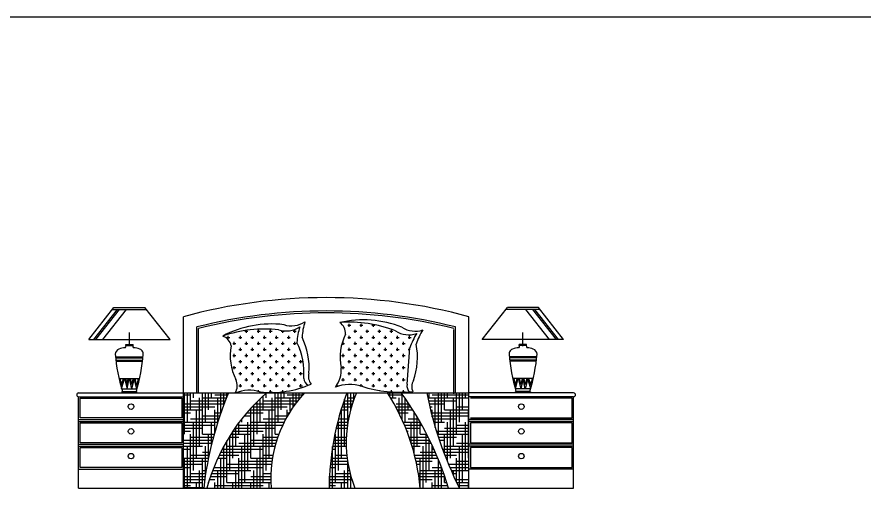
# Model space of a CAD drawing. Header units: millimetres. Extents: x 6388 to 59789, y -18725 to 8137.
# Drawn here: x 41991 to 46441, y -4990 to -2515 of the extents above; entities that cross this region are included whole.
import ezdxf

# ---------------------------------------------------------------- set-up
doc = ezdxf.new("R2010")
doc.units = ezdxf.units.MM
doc.layers.add('www.cad-blocks.net', color=7, linetype='Continuous')

# ---------------------------------------------------------------- blocks, each defined once
blk = doc.blocks.new('A$C43E60BF3')
for p, q in [((62.9, 780.3), (195.2, 948.4)), ((90.2, 780.3), (214.6, 938.4)), ((99.7, 780.3), (224.1, 938.4)), ((137.5, 780.3), (261.9, 938.4)), ((187.3, 938.4), (365.5, 938.4)), ((195.2, 948.4), (357.6, 948.4)), ((489.9, 780.3), (357.6, 948.4)), ((2130.1, 780.3), (2262.4, 948.4)), ((2432.7, 938.4), (2254.5, 938.4)), ((2424.8, 948.4), (2262.4, 948.4)), ((2482.5, 780.3), (2358.1, 938.4)), ((2520.3, 780.3), (2395.9, 938.4)), ((2529.8, 780.3), (2405.4, 938.4)), ((2557.1, 780.3), (2424.8, 948.4)), ((560, 500), (560, 900)), ((2060, 500), (2060, 900)), ((630, 500), (630, 845.9)), ((1423, 854.9), (1438.9, 854.9)), ((1430.9, 847), (1430.9, 862.9)), ((1486.5, 854.9), (1502.4, 854.9)), ((1494.4, 847), (1494.4, 862.9)), ((1550, 854.9), (1565.9, 854.9)), ((1557.9, 847), (1557.9, 858.9)), ((1990, 500), (1990, 845.9)), ((276.4, 744.7), (276.4, 817.3)), ((640, 500), (640, 838.1)), ((827.7, 815.2), (827.7, 816)), ((883.3, 823.2), (899.1, 823.2)), ((891.2, 815.2), (891.2, 828.2)), ((946.8, 823.2), (962.6, 823.2)), ((954.7, 815.2), (954.7, 831.1)), ((1010.3, 823.2), (1026.1, 823.2)), ((1018.2, 815.2), (1018.2, 831.1)), ((1073.8, 823.2), (1089.6, 823.2)), ((1081.7, 815.2), (1081.7, 826.4)), ((1137.3, 823.2), (1153.1, 823.2)), ((1145.2, 815.2), (1145.2, 831.1)), ((1454.8, 823.2), (1470.6, 823.2)), ((1462.7, 815.2), (1462.7, 831.1)), ((1518.3, 823.2), (1534.1, 823.2)), ((1526.2, 815.2), (1526.2, 831.1)), ((1581.8, 823.2), (1597.6, 823.2)), ((1589.7, 815.2), (1589.7, 831.1)), ((1645.3, 823.2), (1661.1, 823.2)), ((1653.2, 815.2), (1653.2, 831.1)), ((1980, 494.6), (1980, 832.7)), ((2343.6, 744.7), (2343.6, 817.3)), ((62.9, 780.3), (489.9, 780.3)), ((788, 791.4), (803.9, 791.4)), ((795.9, 783.5), (795.9, 799.4)), ((819.8, 759.7), (835.6, 759.7)), ((827.7, 751.7), (827.7, 767.6)), ((851.5, 791.4), (867.4, 791.4)), ((859.4, 783.5), (859.4, 799.4)), ((883.3, 759.7), (899.1, 759.7)), ((891.2, 751.7), (891.2, 767.6)), ((915, 791.4), (930.9, 791.4)), ((922.9, 783.5), (922.9, 799.4)), ((946.8, 759.7), (962.6, 759.7)), ((954.7, 751.7), (954.7, 767.6)), ((978.5, 791.4), (994.4, 791.4)), ((986.4, 783.5), (986.4, 799.4)), ((1010.3, 759.7), (1026.1, 759.7)), ((1018.2, 751.7), (1018.2, 767.6)), ((1042, 791.4), (1057.9, 791.4)), ((1049.9, 783.5), (1049.9, 799.4)), ((1073.8, 759.7), (1089.6, 759.7)), ((1081.7, 751.7), (1081.7, 767.6)), ((1105.5, 791.4), (1121.4, 791.4)), ((1113.4, 783.5), (1113.4, 799.4)), ((1137.3, 759.7), (1153.1, 759.7)), ((1145.2, 751.7), (1145.2, 767.6)), ((1393.3, 759.7), (1407.1, 759.7)), ((1399.2, 751.7), (1399.2, 767.6)), ((1423, 791.4), (1438.9, 791.4)), ((1430.9, 783.5), (1430.9, 799.4)), ((1454.8, 759.7), (1470.6, 759.7)), ((1462.7, 751.7), (1462.7, 767.6)), ((1486.5, 791.4), (1502.4, 791.4)), ((1494.4, 783.5), (1494.4, 799.4)), ((1518.3, 759.7), (1534.1, 759.7)), ((1526.2, 751.7), (1526.2, 767.6)), ((1550, 791.4), (1565.9, 791.4)), ((1557.9, 783.5), (1557.9, 799.4)), ((1581.8, 759.7), (1597.6, 759.7)), ((1589.7, 751.7), (1589.7, 767.6)), ((1613.5, 791.4), (1629.4, 791.4)), ((1621.4, 783.5), (1621.4, 799.4)), ((1645.3, 759.7), (1661.1, 759.7)), ((1653.2, 751.7), (1653.2, 767.6)), ((1677, 791.4), (1692.9, 791.4)), ((1684.9, 783.5), (1684.9, 799.4)), ((1708.8, 759.7), (1724.6, 759.7)), ((1716.7, 751.7), (1716.7, 767.6)), ((1740.5, 791.4), (1756.4, 791.4)), ((1748.4, 783.5), (1748.4, 799.4)), ((2557.1, 780.3), (2130.1, 780.3)), ((257.2, 753.5), (295.6, 753.5)), ((257.2, 748.5), (257.2, 753.5)), ((257.2, 748.5), (295.6, 748.5)), ((257.2, 748.5), (258.9, 748.5)), ((293.9, 748.5), (295.6, 748.5)), ((295.6, 748.5), (295.6, 753.5)), ((851.5, 727.9), (867.4, 727.9)), ((859.4, 720), (859.4, 735.9)), ((915, 727.9), (930.9, 727.9)), ((922.9, 720), (922.9, 735.9)), ((978.5, 727.9), (994.4, 727.9)), ((986.4, 720), (986.4, 735.9)), ((1042, 727.9), (1057.9, 727.9)), ((1049.9, 720), (1049.9, 735.9)), ((1105.5, 727.9), (1121.4, 727.9)), ((1113.4, 720), (1113.4, 735.9)), ((1169, 727.9), (1172.1, 727.9)), ((1423, 727.9), (1438.9, 727.9)), ((1430.9, 720), (1430.9, 735.9)), ((1486.5, 727.9), (1502.4, 727.9)), ((1494.4, 720), (1494.4, 735.9)), ((1550, 727.9), (1565.9, 727.9)), ((1557.9, 720), (1557.9, 735.9)), ((1613.5, 727.9), (1629.4, 727.9)), ((1621.4, 720), (1621.4, 735.9)), ((1677, 727.9), (1692.9, 727.9)), ((1684.9, 720), (1684.9, 735.9)), ((1735.9, 545), (1750, 736.9)), ((1740.5, 727.9), (1749.3, 727.9)), ((1748.4, 720), (1748.4, 735.9)), ((2324.4, 748.5), (2324.4, 753.5)), ((2362.8, 753.5), (2324.4, 753.5)), ((2326.1, 748.5), (2324.4, 748.5)), ((2362.8, 748.5), (2324.4, 748.5)), ((2362.8, 748.5), (2361.1, 748.5)), ((2362.8, 748.5), (2362.8, 753.5)), ((203.6, 689.4), (347.8, 689.4)), ((204.1, 684.4), (347.3, 684.4)), ((205.4, 671.8), (345.8, 671.8)), ((819.8, 696.2), (835.6, 696.2)), ((827.7, 688.2), (827.7, 704.1)), ((859.4, 656.5), (859.4, 672.4)), ((883.3, 696.2), (899.1, 696.2)), ((891.2, 688.2), (891.2, 704.1)), ((922.9, 656.5), (922.9, 672.4)), ((946.8, 696.2), (962.6, 696.2)), ((954.7, 688.2), (954.7, 704.1)), ((986.4, 656.5), (986.4, 672.4)), ((1010.3, 696.2), (1026.1, 696.2)), ((1018.2, 688.2), (1018.2, 704.1)), ((1049.9, 656.5), (1049.9, 672.4)), ((1073.8, 696.2), (1089.6, 696.2)), ((1081.7, 688.2), (1081.7, 704.1)), ((1113.4, 656.5), (1113.4, 672.4)), ((1137.3, 696.2), (1153.1, 696.2)), ((1145.2, 688.2), (1145.2, 704.1)), ((1176.9, 656.5), (1176.9, 672.4)), ((1391.3, 696.2), (1407.1, 696.2)), ((1399.2, 688.2), (1399.2, 704.1)), ((1430.9, 656.5), (1430.9, 672.4)), ((1454.8, 696.2), (1470.6, 696.2)), ((1462.7, 688.2), (1462.7, 704.1)), ((1494.4, 656.5), (1494.4, 672.4)), ((1518.3, 696.2), (1534.1, 696.2)), ((1526.2, 688.2), (1526.2, 704.1)), ((1557.9, 656.5), (1557.9, 672.4)), ((1581.8, 696.2), (1597.6, 696.2)), ((1589.7, 688.2), (1589.7, 704.1)), ((1621.4, 656.5), (1621.4, 672.4)), ((1645.3, 696.2), (1661.1, 696.2)), ((1653.2, 688.2), (1653.2, 704.1)), ((1684.9, 656.5), (1684.9, 672.4)), ((1708.8, 696.2), (1724.6, 696.2)), ((1716.7, 688.2), (1716.7, 704.1)), ((2416.4, 689.4), (2272.2, 689.4)), ((2415.9, 684.4), (2272.7, 684.4)), ((2414.6, 671.8), (2274.2, 671.8)), ((206, 666.8), (345.2, 666.8)), ((819.8, 632.7), (835.6, 632.7)), ((827.7, 624.7), (827.7, 640.6)), ((851.5, 664.4), (867.4, 664.4)), ((883.3, 632.7), (899.1, 632.7)), ((891.2, 624.7), (891.2, 640.6)), ((915, 664.4), (930.9, 664.4)), ((946.8, 632.7), (962.6, 632.7)), ((954.7, 624.7), (954.7, 640.6)), ((978.5, 664.4), (994.4, 664.4)), ((1010.3, 632.7), (1026.1, 632.7)), ((1018.2, 624.7), (1018.2, 640.6)), ((1042, 664.4), (1057.9, 664.4)), ((1073.8, 632.7), (1089.6, 632.7)), ((1081.7, 624.7), (1081.7, 640.6)), ((1105.5, 664.4), (1121.4, 664.4)), ((1137.3, 632.7), (1153.1, 632.7)), ((1145.2, 624.7), (1145.2, 640.6)), ((1169, 664.4), (1184.9, 664.4)), ((1391.3, 632.7), (1407.1, 632.7)), ((1399.2, 624.7), (1399.2, 640.6)), ((1423, 664.4), (1438.9, 664.4)), ((1454.8, 632.7), (1470.6, 632.7)), ((1462.7, 624.7), (1462.7, 640.6)), ((1486.5, 664.4), (1502.4, 664.4)), ((1518.3, 632.7), (1534.1, 632.7)), ((1526.2, 624.7), (1526.2, 640.6)), ((1550, 664.4), (1565.9, 664.4)), ((1581.8, 632.7), (1597.6, 632.7)), ((1589.7, 624.7), (1589.7, 640.6)), ((1613.5, 664.4), (1629.4, 664.4)), ((1645.3, 632.7), (1661.1, 632.7)), ((1653.2, 624.7), (1653.2, 640.6)), ((1677, 664.4), (1692.9, 664.4)), ((1708.8, 632.7), (1724.6, 632.7)), ((1716.7, 624.7), (1716.7, 640.6)), ((1740.5, 664.4), (1744.7, 664.4)), ((2414, 666.8), (2274.8, 666.8)), ((851.5, 600.9), (867.4, 600.9)), ((859.4, 593), (859.4, 608.9)), ((915, 600.9), (930.9, 600.9)), ((922.9, 593), (922.9, 608.9)), ((978.5, 600.9), (994.4, 600.9)), ((986.4, 593), (986.4, 608.9)), ((1042, 600.9), (1057.9, 600.9)), ((1049.9, 593), (1049.9, 608.9)), ((1105.5, 600.9), (1121.4, 600.9)), ((1113.4, 593), (1113.4, 608.9)), ((1169, 600.9), (1184.9, 600.9)), ((1176.9, 593), (1176.9, 608.9)), ((1423, 600.9), (1438.9, 600.9)), ((1430.9, 593), (1430.9, 608.9)), ((1486.5, 600.9), (1502.4, 600.9)), ((1494.4, 593), (1494.4, 608.9)), ((1550, 600.9), (1565.9, 600.9)), ((1557.9, 593), (1557.9, 608.9)), ((1613.5, 600.9), (1629.4, 600.9)), ((1621.4, 593), (1621.4, 608.9)), ((1677, 600.9), (1692.9, 600.9)), ((1684.9, 593), (1684.9, 608.9)), ((221.6, 576), (330, 576)), ((235.6, 540.1), (245.3, 576)), ((235.6, 521.3), (250.5, 576)), ((250.5, 576), (264.5, 521.3)), ((255.6, 576), (264, 543.5)), ((264, 543.5), (270.7, 576)), ((264.5, 521.3), (275.8, 576)), ((275.8, 576), (288.1, 521.3)), ((280.9, 576), (288.2, 543.5)), ((301.1, 576), (288.1, 521.3)), ((296, 576), (288.2, 543.5)), ((315.9, 521.3), (301.1, 576)), ((316.3, 539.1), (306.3, 576)), ((851.5, 537.4), (867.4, 537.4)), ((859.4, 529.5), (859.4, 545.4)), ((883.3, 569.2), (899.1, 569.2)), ((891.2, 561.2), (891.2, 577.1)), ((915, 537.4), (930.9, 537.4)), ((922.9, 529.5), (922.9, 545.4)), ((946.8, 569.2), (962.6, 569.2)), ((954.7, 561.2), (954.7, 577.1)), ((978.5, 537.4), (994.4, 537.4)), ((986.4, 529.5), (986.4, 545.4)), ((1010.3, 569.2), (1026.1, 569.2)), ((1018.2, 561.2), (1018.2, 577.1)), ((1042, 537.4), (1057.9, 537.4)), ((1049.9, 529.5), (1049.9, 545.4)), ((1073.8, 569.2), (1089.6, 569.2)), ((1081.7, 561.2), (1081.7, 577.1)), ((1105.5, 537.4), (1121.4, 537.4)), ((1113.4, 529.5), (1113.4, 545.4)), ((1137.3, 569.2), (1153.1, 569.2)), ((1145.2, 561.2), (1145.2, 577.1)), ((1169, 537.4), (1184.9, 537.4)), ((1176.9, 529.5), (1176.9, 545.4)), ((1363.6, 537.4), (1375.4, 537.4)), ((1367.4, 533.6), (1367.4, 543.4)), ((1391.3, 569.2), (1407.1, 569.2)), ((1399.2, 561.2), (1399.2, 577.1)), ((1430.9, 544.1), (1430.9, 545.4)), ((1454.8, 569.2), (1470.6, 569.2)), ((1462.7, 561.2), (1462.7, 577.1)), ((1486.5, 537.4), (1502.4, 537.4)), ((1494.4, 535.2), (1494.4, 545.4)), ((1518.3, 569.2), (1534.1, 569.2)), ((1526.2, 561.2), (1526.2, 577.1)), ((1550, 537.4), (1565.9, 537.4)), ((1557.9, 529.5), (1557.9, 545.4)), ((1581.8, 569.2), (1597.6, 569.2)), ((1589.7, 561.2), (1589.7, 577.1)), ((1613.5, 537.4), (1629.4, 537.4)), ((1621.4, 529.5), (1621.4, 545.4)), ((1645.3, 569.2), (1661.1, 569.2)), ((1653.2, 561.2), (1653.2, 577.1)), ((1677, 537.4), (1692.9, 537.4)), ((1684.9, 529.5), (1684.9, 545.4)), ((1708.8, 569.2), (1724.6, 569.2)), ((1716.7, 561.2), (1716.7, 577.1)), ((2398.4, 576), (2290, 576)), ((2303.7, 539.1), (2313.7, 576)), ((2304.1, 521.3), (2318.9, 576)), ((2318.9, 576), (2331.9, 521.3)), ((2324, 576), (2331.8, 543.5)), ((2339.1, 576), (2331.8, 543.5)), ((2344.2, 576), (2331.9, 521.3)), ((2355.5, 521.3), (2344.2, 576)), ((2356, 543.5), (2349.3, 576)), ((2369.5, 576), (2355.5, 521.3)), ((2364.4, 576), (2356, 543.5)), ((2384.4, 521.3), (2369.5, 576)), ((2384.4, 540.1), (2374.7, 576)), ((10, 500), (560, 500)), ((235.6, 521.3), (316.8, 521.3)), ((236.4, 504.8), (239.7, 507.7)), ((316.2, 504.8), (236.4, 504.8)), ((236.4, 504.8), (236.4, 500)), ((236.4, 500), (316.2, 500)), ((239.7, 507.7), (313.1, 507.7)), ((313.1, 507.7), (316.2, 504.8)), ((316.2, 500), (316.2, 504.8)), ((560, 500), (2060, 500)), ((560, 0), (560, 500)), ((560, 489.8), (597.5, 489.8)), ((565.8, 283.4), (565.8, 500)), ((581.6, 346.9), (581.6, 500)), ((597.5, 410.4), (597.5, 500)), ((613.4, 473.9), (613.4, 500)), ((661, 283.4), (661, 500)), ((676.9, 346.9), (676.9, 500)), ((692.8, 410.4), (692.8, 500)), ((708.6, 473.9), (708.6, 500)), ((724.5, 489.8), (793.1, 489.8)), ((756.3, 392.3), (756.3, 500)), ((772.1, 436.4), (772.1, 500)), ((788, 477.3), (788, 500)), ((891.2, 513.1), (891.2, 513.6)), ((954.7, 507.2), (954.7, 513.6)), ((960, 505.7), (962.6, 505.7)), ((994.4, 473.9), (994.4, 498.1)), ((1010.3, 505.7), (1026.1, 505.7)), ((1018.2, 501.6), (1018.2, 513.6)), ((1042, 283.4), (1042, 500)), ((1057.9, 346.9), (1057.9, 500)), ((1073.8, 505.7), (1083, 505.7)), ((1073.8, 410.4), (1073.8, 500)), ((1081.7, 505.5), (1081.7, 513.6)), ((1089.6, 473.9), (1089.6, 500)), ((1105.5, 489.8), (1186.6, 489.8)), ((1137.3, 427.2), (1137.3, 500)), ((1153.1, 449.1), (1153.1, 500)), ((1169, 469.2), (1169, 500)), ((1184.9, 487.9), (1184.9, 500)), ((1423, 337.9), (1423, 500)), ((1438.9, 412.5), (1438.9, 500)), ((1454.8, 462.4), (1454.8, 500)), ((1589.7, 512.5), (1589.7, 513.6)), ((1638.6, 489.8), (1711.6, 489.8)), ((1645.3, 505.7), (1661.1, 505.7)), ((1645.3, 479.2), (1645.3, 500)), ((1653.2, 504.9), (1653.2, 513.6)), ((1661.1, 473.9), (1661.1, 500)), ((1708.8, 505.7), (1724.6, 505.7)), ((1708.8, 359.9), (1708.8, 493.8)), ((1716.7, 503.3), (1716.7, 513.6)), ((1851.6, 473.9), (1851.6, 500)), ((1867.5, 489.8), (2059.8, 489.8)), ((1899.3, 283.4), (1899.3, 500)), ((1915.1, 346.9), (1915.1, 500)), ((1931, 410.4), (1931, 500)), ((1946.9, 473.9), (1946.9, 500)), ((1994.5, 283.4), (1994.5, 500)), ((2010.4, 346.9), (2010.4, 500)), ((2026.3, 410.4), (2026.3, 500)), ((2042.1, 473.9), (2042.1, 500)), ((2060, 0), (2059.8, 500)), ((2610, 500), (2060, 500)), ((2384.4, 521.3), (2303.2, 521.3)), ((2306.9, 507.7), (2303.8, 504.8)), ((2303.8, 500), (2303.8, 504.8)), ((2303.8, 504.8), (2383.6, 504.8)), ((2383.6, 500), (2303.8, 500)), ((2380.3, 507.7), (2306.9, 507.7)), ((2383.6, 504.8), (2380.3, 507.7)), ((2383.6, 504.8), (2383.6, 500)), ((10, 0), (10, 480)), ((10, 480), (560, 480)), ((18.5, 472.5), (551.9, 472.5)), ((18.5, 368.3), (18.5, 472.5)), ((551.9, 472.5), (551.9, 368.3)), ((597.5, 458), (780.4, 458)), ((645.1, 219.9), (645.1, 473.9)), ((661, 473.9), (786.6, 473.9)), ((740.4, 344.2), (740.4, 473.9)), ((946.8, 283.4), (946.8, 453.4)), ((962.6, 346.9), (962.6, 468.9)), ((978.5, 410.4), (978.5, 483.8)), ((978.5, 458), (1160, 458)), ((1026.1, 219.9), (1026.1, 473.9)), ((1042, 473.9), (1172.9, 473.9)), ((1121.4, 403.2), (1121.4, 473.9)), ((1403.8, 458), (1453.2, 458)), ((1407.1, 219.9), (1407.1, 467.6)), ((1423, 473.9), (1459.1, 473.9)), ((1648.4, 473.9), (1677, 473.9)), ((1692.9, 393.2), (1692.9, 473.9)), ((1724.6, 346.9), (1724.6, 471.4)), ((1740.5, 410.4), (1740.5, 448.1)), ((1843.7, 473.9), (2058, 473.9)), ((1847.1, 458), (1994.5, 458)), ((1883.4, 318.8), (1883.4, 473.9)), ((1978.6, 219.9), (1978.6, 473.9)), ((2610, 480), (2060, 480)), ((2601.5, 472.5), (2068.1, 472.5)), ((2601.5, 368.3), (2601.5, 472.5)), ((2610, 0), (2610, 480)), ((560, 442.2), (774.3, 442.2)), ((560, 426.3), (724.5, 426.3)), ((560, 410.4), (661, 410.4)), ((629.3, 156.4), (629.3, 410.4)), ((724.5, 291.2), (724.5, 410.4)), ((906.2, 410.4), (1042, 410.4)), ((915, 156.4), (915, 410.4)), ((920.6, 426.3), (1105.5, 426.3)), ((930.9, 219.9), (930.9, 437.2)), ((935.7, 442.2), (1148, 442.2)), ((1010.3, 156.4), (1010.3, 410.4)), ((1105.5, 376.7), (1105.5, 410.4)), ((1388.2, 410.4), (1423, 410.4)), ((1391.3, 156.4), (1391.3, 410.4)), ((1393.2, 426.3), (1442.8, 426.3)), ((1398.4, 442.2), (1447.8, 442.2)), ((1675.7, 426.3), (1754.9, 426.3)), ((1677, 442.2), (1744.5, 442.2)), ((1684.1, 410.4), (1765.1, 410.4)), ((1850.7, 442.2), (1931, 442.2)), ((1854.4, 426.3), (1867.5, 426.3)), ((1867.5, 374.8), (1867.5, 410.4)), ((1931, 410.4), (2059.8, 410.4)), ((1962.8, 156.4), (1962.8, 410.4)), ((1994.5, 426.3), (2059.8, 426.3)), ((2058, 442.2), (2059.8, 442.2)), ((2058, 156.4), (2058, 410.4)), ((10, 360), (560, 360)), ((551.9, 368.3), (18.5, 368.3)), ((560, 394.5), (597.5, 394.5)), ((597.5, 362.8), (746.3, 362.8)), ((661, 378.7), (751.6, 378.7)), ((724.5, 394.5), (757.1, 394.5)), ((867.4, 346.9), (867.4, 364.1)), ((879.1, 378.7), (915, 378.7)), ((892.4, 394.5), (978.5, 394.5)), ((978.5, 362.8), (1097.8, 362.8)), ((1042, 378.7), (1106.6, 378.7)), ((1105.5, 394.5), (1116, 394.5)), ((1374.4, 362.8), (1427.3, 362.8)), ((1423, 378.7), (1430.6, 378.7)), ((1692.2, 394.5), (1740.5, 394.5)), ((1740.5, 362.8), (1794.1, 362.8)), ((1772.3, 181.6), (1772.3, 399)), ((1788.1, 219.9), (1788.1, 372.9)), ((1866.5, 378.7), (2058, 378.7)), ((1867.5, 394.5), (2059.8, 394.5)), ((1870.8, 362.8), (1994.5, 362.8)), ((2610, 360), (2060, 360)), ((2068.1, 368.3), (2601.5, 368.3)), ((10, 350), (560, 350)), ((18.5, 238.3), (18.5, 342.5)), ((18.5, 342.5), (551.9, 342.5)), ((551.9, 342.5), (551.9, 238.3)), ((560, 346.9), (741.2, 346.9)), ((560, 331), (724.5, 331)), ((560, 315.2), (661, 315.2)), ((613.4, 92.9), (613.4, 346.9)), ((708.6, 231.3), (708.6, 346.9)), ((831.1, 315.2), (1042, 315.2)), ((835.6, 219.9), (835.6, 321.6)), ((851.5, 283.4), (851.5, 343.4)), ((851.5, 331), (1081.8, 331)), ((899.1, 92.9), (899.1, 346.9)), ((915, 346.9), (1089.6, 346.9)), ((994.4, 92.9), (994.4, 346.9)), ((1362.5, 315.2), (1419.9, 315.2)), ((1366.3, 331), (1422, 331)), ((1370.2, 346.9), (1424.4, 346.9)), ((1375.4, 92.9), (1375.4, 346.9)), ((1714.6, 346.9), (1803.3, 346.9)), ((1721.4, 331), (1812.3, 331)), ((1728, 315.2), (1804, 315.2)), ((1756.4, 236.3), (1756.4, 346.9)), ((1804, 283.4), (1804, 345.7)), ((1875.2, 346.9), (1931, 346.9)), ((1931, 315.2), (2059.9, 315.2)), ((1946.9, 139.1), (1946.9, 346.9)), ((1994.5, 331), (2059.9, 331)), ((2042.1, 92.9), (2042.1, 346.9)), ((2058, 346.9), (2059.9, 346.9)), ((2610, 350), (2060, 350)), ((2068.1, 342.5), (2068.1, 238.3)), ((2601.5, 342.5), (2068.1, 342.5)), ((2601.5, 238.3), (2601.5, 342.5)), ((560, 299.3), (597.5, 299.3)), ((597.5, 29.4), (597.5, 283.4)), ((597.5, 267.5), (718, 267.5)), ((661, 283.4), (722.3, 283.4)), ((692.8, 161.3), (692.8, 283.4)), ((724.5, 299.3), (726.8, 299.3)), ((799.9, 267.5), (851.5, 267.5)), ((803.9, 92.9), (803.9, 274)), ((809.9, 283.4), (915, 283.4)), ((819.8, 156.4), (819.8, 298.5)), ((820.3, 299.3), (978.5, 299.3)), ((883.3, 29.4), (883.3, 283.4)), ((978.5, 29.4), (978.5, 283.4)), ((978.5, 267.5), (1055.9, 267.5)), ((1042, 283.4), (1061.7, 283.4)), ((1358.9, 299.3), (1359.5, 299.3)), ((1359.5, 29.4), (1359.5, 283.4)), ((1359.5, 267.5), (1416.1, 267.5)), ((1734.2, 299.3), (1740.5, 299.3)), ((1740.5, 282.7), (1740.5, 283.4)), ((1745.9, 267.5), (1846, 267.5)), ((1804, 283.4), (1837.9, 283.4)), ((1835.8, 29.4), (1835.8, 283.4)), ((1889.3, 299.3), (2059.9, 299.3)), ((1894.4, 283.4), (2058, 283.4)), ((1899.5, 267.5), (1994.5, 267.5)), ((1931, 179.2), (1931, 283.4)), ((2026.3, 29.4), (2026.3, 283.4)), ((10, 230), (560, 230)), ((551.9, 238.3), (18.5, 238.3)), ((560, 251.7), (713.8, 251.7)), ((560, 235.8), (709.8, 235.8)), ((788, 29.4), (788, 247.8)), ((851.5, 235.8), (1045.7, 235.8)), ((915, 251.7), (1050.6, 251.7)), ((1346.5, 235.8), (1415.5, 235.8)), ((1349.3, 251.7), (1415.6, 251.7)), ((1751.4, 251.7), (1853.9, 251.7)), ((1756.6, 235.8), (1861.6, 235.8)), ((1851.6, 92.9), (1851.6, 256.3)), ((1867.5, 156.4), (1867.5, 223.3)), ((1904.8, 251.7), (1931, 251.7)), ((1994.5, 235.8), (2059.9, 235.8)), ((2058, 251.7), (2059.9, 251.7)), ((2610, 230), (2060, 230)), ((2068.1, 238.3), (2601.5, 238.3)), ((10, 220), (560, 220)), ((18.5, 212.5), (551.9, 212.5)), ((18.5, 108.3), (18.5, 212.5)), ((551.9, 212.5), (551.9, 108.3)), ((560, 219.9), (661, 219.9)), ((560, 204), (597.5, 204)), ((581.6, 2.5), (581.6, 219.9)), ((661, 188.2), (698.5, 188.2)), ((676.9, 74.1), (676.9, 219.9)), ((755.7, 188.2), (915, 188.2)), ((763.8, 204), (978.5, 204)), ((772.1, 0), (772.1, 219.7)), ((788, 219.9), (1041.3, 219.9)), ((867.4, 0), (867.4, 219.9)), ((962.6, 0), (962.6, 219.9)), ((1341.4, 204), (1359.5, 204)), ((1343.6, 0), (1343.6, 218.7)), ((1343.8, 219.9), (1415.8, 219.9)), ((1761.5, 219.9), (1804, 219.9)), ((1804, 188.2), (1883.4, 188.2)), ((1819.9, 0), (1819.9, 219.9)), ((1867.5, 204), (1876.4, 204)), ((1921.7, 204), (2059.9, 204)), ((1927.6, 188.2), (2058, 188.2)), ((1931, 219.9), (2059.9, 219.9)), ((2010.4, 0), (2010.4, 219.9)), ((2610, 220), (2060, 220)), ((2601.5, 212.5), (2068.1, 212.5)), ((2068.1, 212.5), (2068.1, 108.3)), ((2601.5, 108.3), (2601.5, 212.5)), ((560, 156.4), (691.7, 156.4)), ((560, 140.5), (688.6, 140.5)), ((565.8, 2.5), (565.8, 156.4)), ((597.5, 172.3), (695.1, 172.3)), ((661, 2.5), (661, 156.4)), ((740.5, 156.4), (788, 156.4)), ((747.9, 172.3), (851.5, 172.3)), ((756.3, 0), (756.3, 156.4)), ((851.5, 0), (851.5, 156.4)), ((851.5, 140.5), (1025.2, 140.5)), ((915, 156.4), (1027.6, 156.4)), ((946.8, 0), (946.8, 156.4)), ((978.5, 172.3), (1030.4, 172.3)), ((1333.5, 140.5), (1423, 140.5)), ((1335.2, 156.4), (1420.7, 156.4)), ((1359.5, 172.3), (1418.9, 172.3)), ((1423, 0), (1423, 140.2)), ((1774.6, 172.3), (1890.3, 172.3)), ((1778.5, 156.4), (1897, 156.4)), ((1782.2, 140.5), (1867.5, 140.5)), ((1804, 0), (1804, 156.4)), ((1899.3, 0), (1899.3, 151.1)), ((1933.6, 172.3), (1994.5, 172.3)), ((1994.5, 31.7), (1994.5, 156.4)), ((1994.5, 140.5), (2059.9, 140.5)), ((2058, 156.4), (2059.9, 156.4)), ((10, 100), (560, 100)), ((551.9, 108.3), (18.5, 108.3)), ((560, 124.7), (661, 124.7)), ((560, 108.8), (597.5, 108.8)), ((645.1, 2.5), (645.1, 92.9)), ((661, 92.9), (679.9, 92.9)), ((714, 92.9), (915, 92.9)), ((724.5, 108.8), (978.5, 108.8)), ((740.4, 0), (740.4, 92.9)), ((788, 124.7), (1023.2, 124.7)), ((835.6, 0), (835.6, 92.9)), ((930.9, 0), (930.9, 92.9)), ((1330.6, 108.8), (1359.5, 108.8)), ((1332, 124.7), (1423, 124.7)), ((1407.1, 0), (1407.1, 92.9)), ((1423, 92.9), (1432, 92.9)), ((1785.6, 124.7), (1804, 124.7)), ((1804, 92.9), (1922, 92.9)), ((1867.5, 108.8), (1916, 108.8)), ((1883.4, 0), (1883.4, 92.9)), ((1915.1, 0), (1915.1, 111.1)), ((1952.8, 124.7), (2060, 124.7)), ((1959.5, 108.8), (2060, 108.8)), ((1966.4, 92.9), (2058, 92.9)), ((1978.6, 65.6), (1978.6, 92.9)), ((2610, 100), (2060, 100)), ((2068.1, 108.3), (2601.5, 108.3)), ((560, 61.2), (674.9, 61.2)), ((560, 45.3), (672.6, 45.3)), ((597.5, 77), (677.3, 77)), ((697.4, 45.3), (724.5, 45.3)), ((702.6, 61.2), (788, 61.2)), ((708.2, 77), (851.5, 77)), ((851.5, 45.3), (1018.8, 45.3)), ((915, 61.2), (1018.9, 61.2)), ((978.5, 77), (1019.4, 77)), ((1327.1, 45.3), (1444.8, 45.3)), ((1327.7, 61.2), (1440.1, 61.2)), ((1327.8, 0), (1327.8, 62)), ((1359.5, 77), (1435.9, 77)), ((1438.9, 0), (1438.9, 65.7)), ((1794.3, 77), (1927.8, 77)), ((1796.7, 61.2), (1931, 61.2)), ((1798.9, 45.3), (1867.5, 45.3)), ((1931, 29.4), (1931, 67.9)), ((1973.5, 77), (1994.5, 77)), ((1994.5, 45.3), (2060, 45.3)), ((2058, 61.2), (2060, 61.2)), ((560, 29.4), (661, 29.4)), ((560, 13.5), (597.5, 13.5)), ((560, 2.5), (667, 2.5)), ((629.3, 2.5), (629.3, 29.4)), ((692.8, 29.4), (692.8, 30.6)), ((724.5, 0), (724.5, 29.4)), ((724.5, 13.5), (978.5, 13.5)), ((788, 29.4), (1019.1, 29.4)), ((819.8, 0), (819.8, 29.4)), ((915, 0), (915, 29.4)), ((1010.3, 0), (1010.3, 29.4)), ((1326.4, 13.5), (1359.5, 13.5)), ((1326.7, 29.4), (1423, 29.4)), ((1391.3, 0), (1391.3, 29.4)), ((1800.9, 29.4), (1804, 29.4)), ((1867.5, 0), (1867.5, 29.4)), ((1867.5, 13.5), (1949.1, 13.5)), ((1931, 29.4), (1944, 29.4)), ((1995.6, 29.4), (2060, 29.4)), ((2003.3, 13.5), (2060, 13.5)), ((2058, 0), (2058, 29.4)), ((10, 0), (2610, 0))]:
    blk.add_line(p, q)
for centre in [(285, 427.8), (2335, 427.8), (285, 297.8), (2335, 297.8), (285, 167.8), (2335, 167.8)]:
    blk.add_circle(centre, 14.5)
for centre, radius, start, end in [((1310, -1862.5), 2862.5, 74.8107, 105.1893), ((1310, -1862.5), 2792.5, 75.9062, 104.0938), ((1310, -1862.5), 2782.5, 76.0668, 103.9332), ((1023.2, 313.7), 548.2, 83.2553, 117.9154), ((1100.3, 955.8), 130.7, 252.326, 303.0632), ((1127.3, 982.8), 130.7, 252.326, 303.0632), ((1470.4, 749), 314.3, 161.9753, 177.0378), ((1497.4, 776), 314.3, 161.9753, 177.0378), ((1504.4, 335.3), 548.2, 68.2657, 102.9258), ((1428.7, 190), 681.3, 68.8707, 93.9564), ((1340.7, 811.2), 71.4, 357.9959, 54.8832), ((987.7, 153.8), 681.3, 83.8603, 108.946), ((1655.8, 687.6), 272.2, 153.5796, 191.8878), ((1744.9, 935.5), 130.7, 237.3364, 288.0737), ((1778, 954.6), 130.7, 237.3364, 288.0737), ((2049, 640), 314.3, 146.9858, 162.0482), ((2082, 659.1), 314.3, 146.9858, 162.0482), ((742, 731.2), 71.4, 12.9854, 69.8727), ((819.8, 603.1), 373.8, 355.8735, 25.6991), ((846.8, 630.1), 373.8, 355.8735, 25.6991), ((231.7, 702.4), 29.4, 109.5628, 178.1879), ((255.8, 651.3), 85.8, 91.2431, 113.2851), ((243, 748.5), 15.9, 313.7734, 0), ((309.8, 748.5), 15.9, 180, 226.2266), ((297, 651.3), 85.8, 66.7149, 88.7569), ((321.1, 702.4), 29.4, 28.0027, 70.4372), ((329.3, 706.8), 20, 352.7791, 28.0027), ((1078.3, 693.3), 272.2, 168.5692, 206.8773), ((1415.8, 686.5), 373.8, 340.884, 10.7095), ((2290.7, 706.8), 20, 151.9973, 187.2209), ((2298.9, 702.4), 29.4, 109.5628, 151.9973), ((2323, 651.3), 85.8, 91.2431, 113.2851), ((2310.2, 748.5), 15.9, 313.7734, 0), ((2377, 748.5), 15.9, 180, 226.2266), ((2364.2, 651.3), 85.8, 66.7149, 88.7569), ((2388.3, 702.4), 29.4, 1.8121, 70.4372), ((1104, 774), 904.4, 184.4849, 197.1261), ((-702.3, 795.7), 1055.5, 344.1633, 355.0283), ((3322.3, 795.7), 1055.5, 184.9717, 195.8367), ((1516, 774), 904.4, 342.8739, 355.5151), ((1239.1, 622.3), 150.6, 322.4114, 3.5433), ((1275.5, 585.2), 58.7, 162.1414, 221.6402), ((1104, 774), 899.4, 192.7177, 195.0731), ((-702.3, 795.7), 1050.5, 345.8578, 347.9272), ((765.4, 537.1), 77.5, 329.9276, 25.2997), ((1017.2, 1039.8), 538.2, 264.3926, 293.4832), ((1233.9, 576.7), 41.3, 180.6311, 243.7642), ((1433.6, 331.5), 212.6, 72.658, 110.6983), ((1703.3, 1198.2), 695.1, 252.7356, 275.1611), ((1775.9, 534.8), 41.3, 165.6415, 228.7747), ((1818.3, 532.3), 58.7, 147.1518, 206.6506), ((3322.3, 795.7), 1050.5, 192.0728, 194.1422), ((1516, 774), 899.4, 344.9269, 347.2823), ((10, 490), 10, 90, 270), ((2512.8, -215), 1858.6, 157.3751, 173.3576), ((1668.4, -267.8), 1020.2, 131.1849, 164.781), ((906.3, 330.6), 183.1, 71.4447, 113.7595), ((1682.6, 48.7), 663.8, 137.166, 184.2097), ((2720.3, 0), 1393.9, 158.9795, 180), ((2070.3, 239.1), 654.8, 156.517, 201.4118), ((704.5, -98.2), 1103.8, 5.1046, 32.817), ((337.4, -492.7), 1689.3, 16.9568, 35.9893), ((3775.3, 886), 1975.1, 191.2693, 206.6523), ((2610, 490), 10, 270, 90)]:
    blk.add_arc(centre, radius, start, end)
blk = doc.blocks.new('FORMAT')
at = {"color": 155, "true_color": 0x546d8e}
blk.add_line((10116.5, -2515.3), (59789.4, -2515.3), dxfattribs=at)

msp = doc.modelspace()

# ---------------------------------------------------------------- block references
msp.add_blockref('A$C43E60BF3', (42305.5, -4989.6))
at = {"layer": 'www.cad-blocks.net'}
msp.add_blockref('FORMAT', (0, 0), dxfattribs=at)

doc.saveas('drawing.dxf')
